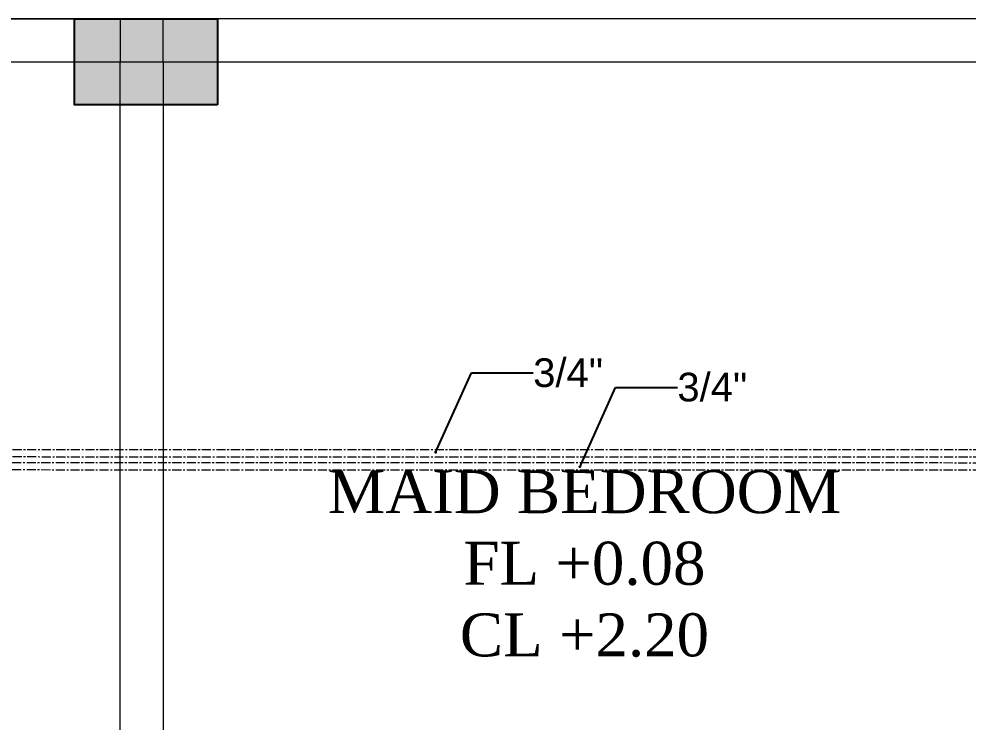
# Model space of a CAD drawing. Header units: millimetres. Extents: x 7371 to 278338, y -43753 to 35464.
# Drawn here: x 15634 to 18946, y 28748 to 31202 of the extents above; entities that cross this region are included whole.
import ezdxf
from ezdxf import colors
from ezdxf.entities.mleader import LeaderData, LeaderLine
from ezdxf.math import Vec2, Vec3

# ---------------------------------------------------------------- set-up
doc = ezdxf.new("R2010")
doc.units = ezdxf.units.MM
doc.header["$MEASUREMENT"] = 0
doc.linetypes.add('CENTER', pattern=[50.8, 31.75, -6.35, 6.35, -6.35])
for name, color, linetype, lineweight in [('8', 8, 'Continuous', 5), ('DINDING', 1, 'Continuous', 20), ('HATCH', 8, 'Continuous', 13), ('KOL', 5, 'Continuous', 18), ('PIPA AIR BERSIH', 5, 'CENTER', 5)]:
    doc.layers.add(name, color=color, linetype=linetype, lineweight=lineweight)
doc.layers.add('TEXT', color=4, linetype='Continuous')
doc.layers.add('WALL', color=90, linetype='Continuous')
doc.styles.get("Standard").update_dxf_attribs({"font": 'arial.ttf'})
doc.styles.add('style1', font='times.ttf', dxfattribs={"height": 0.15})

# ---------------------------------------------------------------- blocks, each defined once
blk = doc.blocks.new('kolom1')
at = {"true_color": 0x636466}
h = blk.add_hatch(dxfattribs=at)
h.set_pattern_fill('ANGLE', color=251)
h.set_pattern_definition([(0, (0, 0), (0, 6.985), [5.08, -1.905]), (90, (0, 0), (-6.985, 4e-16), [5.08, -1.905])])
h.paths.add_polyline_path([(201.3116, -20.5135), (201.6116, -20.5135), (201.6116, -20.0135), (201.3116, -20.0135)])
h = blk.add_hatch(color=251, dxfattribs=at)
h.dxf.hatch_style = 1
h.paths.add_polyline_path([(201.6116, -20.0135), (201.3116, -20.0135), (201.3116, -20.5135), (201.6116, -20.5135)])
blk.add_lwpolyline([(201.6116, -20.0135), (201.6116, -20.5135), (201.3116, -20.5135), (201.3116, -20.0135)], close=True)
blk = doc.blocks.new('KL1')
at = {"rotation": 270}
blk.add_blockref('kolom1', (207.0847, 370.184), dxfattribs=at)
blk = doc.blocks.new('_Dot')
at = {"color": 0, "linetype": 'ByBlock', "lineweight": -2}
blk.add_line((-0.5, 0), (-1, 0), dxfattribs=at)
at = {"color": 0, "linetype": 'ByBlock', "const_width": 0.5}
blk.add_lwpolyline([(-0.25, 0, 1), (0.25, 0, 1)], format="xyb", close=True, dxfattribs=at)
blk = doc.blocks.new('KOLOM PRAKTIS')
at = {"layer": 'HATCH'}
h = blk.add_hatch(color=256, dxfattribs=at)
h.dxf.hatch_style = 1
h.paths.add_polyline_path([(-75, 75), (-75, -75), (75, -75), (75, 75)])
at = {"layer": 'KOL'}
blk.add_lwpolyline([(-75, -75), (75, -75), (75, 75), (-75, 75)], close=True, dxfattribs=at)

msp = doc.modelspace()

# ---------------------------------------------------------------- linework, layer by layer
at = {"layer": '8', "color": 8, "transparency": 33554687}
for p, q in [((13214.2, 31202), (15889.8, 31202)), ((18910.2, 31202), (16234.6, 31202))]:
    msp.add_line(p, q, dxfattribs=at)
at = {"layer": 'DINDING', "color": 8}
for points in [[(12991.8, 31052.1), (20731.4, 31052.1), (20731.4, 31202), (12991.8, 31202)], [(15987.2, 27509.6), (15987.2, 31052.1), (16137.1, 31052.1), (16137.1, 27509.6)]]:
    msp.add_lwpolyline(points, close=True, dxfattribs=at)
at = {"layer": 'PIPA AIR BERSIH'}
for points in [[(11598.5, 29700.9), (20561.9, 29698.3)], [(11546, 29655.5), (19112.9, 29653.3)], [(11598.5, 29675.5), (20561.9, 29672.9)], [(11546, 29630.1), (19087.5, 29628)]]:
    msp.add_lwpolyline(points, dxfattribs=at)

# ---------------------------------------------------------------- block references
at = {"xscale": 999.2999589644489, "yscale": 999.2999589644489, "zscale": 999.2999589644489}
msp.add_blockref('KL1', (-170613.3, -137552.2), dxfattribs=at)
at = {"layer": 'WALL', "color": 8, "transparency": 33554687, "xscale": 0.999299958964449, "yscale": 0.999299958964449, "zscale": 0.999299958964449}
msp.add_blockref('KOLOM PRAKTIS', (16062.2, 31127), dxfattribs=at)

# ---------------------------------------------------------------- texts
at = {"layer": 'TEXT', "color": 8, "insert": (17607.6, 29300.6), "char_height": 149.895, "width": 3199.18, "attachment_point": 5, "style": 'style1'}
msp.add_mtext('\\A1;MAID BEDROOM\\PFL +0.08\\PCL +2.20', dxfattribs=at)

# ---------------------------------------------------------------- leaders
ml = msp.add_multileader_mtext('Standard')
ml.set_content('\\A1;3/4"', color=256)
ml.set_leader_properties()
ml.set_arrow_properties(name='DOT')
ml.build(insert=Vec2(0, 0))
ml.multileader.update_dxf_attribs({"dogleg_length": 0.36, "arrow_head_size": 10})
ctx = ml.context
ctx.base_point, ctx.char_height, ctx.arrow_head_size, ctx.landing_gap_size, ctx.plane_origin = Vec3(17428.5, 29966.6), 100, 10, 0.09, Vec3(17088.3, 29689.8)
notes = []
notes.append((ctx, [(0, (1, 1, 0), (17213, 29966.6), (1, 0), 215.5, [(0, [(17088.3, 29689.8)], 0, [])])]))
ctx.mtext.insert, ctx.mtext.width, ctx.mtext.flow_direction = Vec3(17428.6, 30017.5), 39.598, 5
ml = msp.add_multileader_mtext('Standard')
ml.set_content('\\A1;3/4"', color=256)
ml.set_leader_properties()
ml.set_arrow_properties(name='DOT')
ml.build(insert=Vec2(0, 0))
ml.multileader.update_dxf_attribs({"dogleg_length": 0.36, "arrow_head_size": 10})
ctx = ml.context
ctx.base_point, ctx.char_height, ctx.arrow_head_size, ctx.landing_gap_size, ctx.plane_origin = Vec3(17931.8, 29916.3), 100, 10, 0.09, Vec3(17591.7, 29639.5)
notes.append((ctx, [(0, (1, 1, 0), (17716.3, 29916.3), (1, 0), 215.5, [(0, [(17591.7, 29639.5)], 0, [])])]))
ctx.mtext.insert, ctx.mtext.width, ctx.mtext.flow_direction = Vec3(17931.9, 29967.2), 39.598, 5
for ctx, leaders in notes:
    for number, flags, end, landing, length, lines in leaders:
        leader = LeaderData()
        leader.index, (leader.has_last_leader_line, leader.has_dogleg_vector, leader.attachment_direction) = number, flags
        leader.last_leader_point, leader.dogleg_vector, leader.dogleg_length = Vec3(end), Vec3(landing), length
        for number, points, colour, breaks in lines:
            line = LeaderLine()
            line.index, line.vertices, line.color, line.breaks = number, Vec3.list(points), colors.encode_raw_color(colour), breaks
            leader.lines.append(line)
        ctx.leaders.append(leader)

doc.saveas('drawing.dxf')
